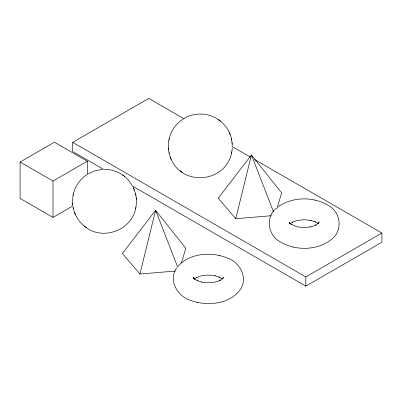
<?xml version="1.0" encoding="UTF-8"?>
<svg xmlns="http://www.w3.org/2000/svg" width="402" height="402" viewBox="0 0 402 402"><rect width="100%" height="100%" fill="white"/><g stroke="black" fill="none" stroke-linecap="round" stroke-linejoin="round"><path stroke-width="0.6" d="M289.887 223.004L289.852 223.819L289.656 222.165L290.008 223.798L289.435 222.286L290.204 223.482L289.676 222.989L291.571 224.532L291.053 224.175L296.073 226.411L299.395 227.145L304.701 227.492L310.183 226.939L309.927 226.984L313.173 226.15L316.078 224.964L315.585 225.195L318.595 223.05L318.128 223.628L318.746 222.824L318.339 223.482L319.123 221.834L318.54 223.366L318.711 222.547M232.25 147.921C230.13 184.237 177.232 188.94 169.162 153.117M222.753 278.968L223.296 277.154L222.512 278.807L222.919 278.144L222.301 278.953L222.768 278.375L219.758 280.516L220.256 280.289L217.346 281.475L212.563 282.551L207.015 282.792L201.583 282.093L201.874 282.149L197.236 280.641L197.699 280.852L194.734 279.114L193.608 277.606L194.186 279.124L193.829 277.491L193.965 278.591M73.149 195.06L72.581 199.392L72.626 203.764M135.856 207.573L136.424 203.246L136.384 198.869M168.976 139.74L168.408 144.067L168.453 148.438M73.32 194.261C75.068 186.357 79.988 179.227 86.721 174.739M85.616 227.095C102.872 240.919 131.725 230.175 135.685 208.377M169.147 138.936C170.966 130.72 176.207 123.329 183.362 118.902M231.416 153.494L231.778 151.805M73.053 195.508L73.415 193.819M135.59 208.814L135.951 207.13M168.88 140.182L169.242 138.494M175.362 271.064L139.906 274.023L155.599 210.306L185.814 248.22L181.392 263.044M271.189 215.738L235.733 218.703L251.426 154.986L281.636 192.895L277.043 208.311M176.729 267.918C167.569 280.541 178.091 297.249 191.669 300.771C207.744 306.183 229.135 304.359 240.019 289.927C248.486 278.35 240.089 262.355 227.597 258.089C211.628 251.551 190.252 252.778 178.076 266.159M194.754 278.671L194.241 279.154L196.99 277.325L196.498 277.556L200.99 275.903L207.874 275.023L215.165 275.747L214.874 275.692L219.512 277.204L219.05 276.988L222.015 278.732M276.491 208.13C265.29 216.809 267.772 235.175 279.953 241.713C295.54 251.114 317.585 250.742 331.911 239.064C342.881 230.557 340.801 212.537 328.967 205.839C313.987 196.347 292.978 196.493 278.335 206.608M290.581 223.351L290.068 223.829L292.817 221.999L292.319 222.231L296.817 220.582L303.701 219.703L310.992 220.422L310.701 220.371L315.339 221.879L314.877 221.663L317.841 223.406M87.535 174.222L94.686 170.88L102.369 169.413M72.832 205.97L52.999 217.422L20.1 198.427L20.1 162.016L54.406 142.207L87.309 161.202L87.309 174.388M103.686 169.423L72.707 151.539L72.707 142.338L148.765 98.425L184.091 118.816M20.1 162.016L52.999 181.011L87.309 161.202M72.707 142.338L305.842 276.933L381.9 233.024L381.9 242.23L305.842 286.139L131.941 185.739M184.116 118.429C194.804 111.982 209.256 112.681 219.216 120.218M104.254 169.348C111.002 169.267 117.932 171.458 123.389 175.543M315.123 200.106L315.419 200.161M292.983 247.034L293.274 247.089M219.301 255.431L219.592 255.486M197.156 302.359L197.447 302.415M231.909 146.428L250.386 157.097M254.737 159.604L381.9 233.024M219.844 120.695C225.698 125.138 229.879 131.705 231.497 138.871M179.97 170.654L182.227 172.357M124.017 176.021L127.776 179.382L132.047 185.081M73.335 208.442C74.953 215.603 79.134 222.175 84.988 226.612M218.432 119.63L220.688 121.334M122.605 174.955L124.861 176.654M84.144 225.979L86.4 227.683M235.733 218.703L218.226 198.191L251.426 154.986L273.566 211.939M139.906 274.023L122.399 253.516L155.599 210.306L177.739 267.265M133.062 186.945L135.67 194.196M229.431 132.735L229.773 133.564M229.909 133.881L230.256 134.72M170.403 157.267L170.749 158.107M170.88 158.423L171.227 159.252M133.605 188.061L133.951 188.89M134.082 189.201L134.429 190.045M74.576 212.588L74.928 213.432M75.058 213.748L75.4 214.578M231.668 139.67L232.306 145.735M168.413 147.986L168.991 152.318M135.841 194.995L136.424 199.322M73.164 207.643L73.069 207.196L73.43 208.884M231.401 138.429L231.763 140.117M168.895 151.871L169.257 153.559M135.575 193.754L135.936 195.437M72.586 203.311L72.797 205.487M232.09 142.273L232.13 142.725M232.205 143.549L232.245 144.001M168.528 149.263L168.564 149.715M136.268 197.598L136.308 198.05M72.702 204.588L72.742 205.04M305.842 276.933L305.842 286.139M52.999 181.011L52.999 217.422"/></g></svg>
